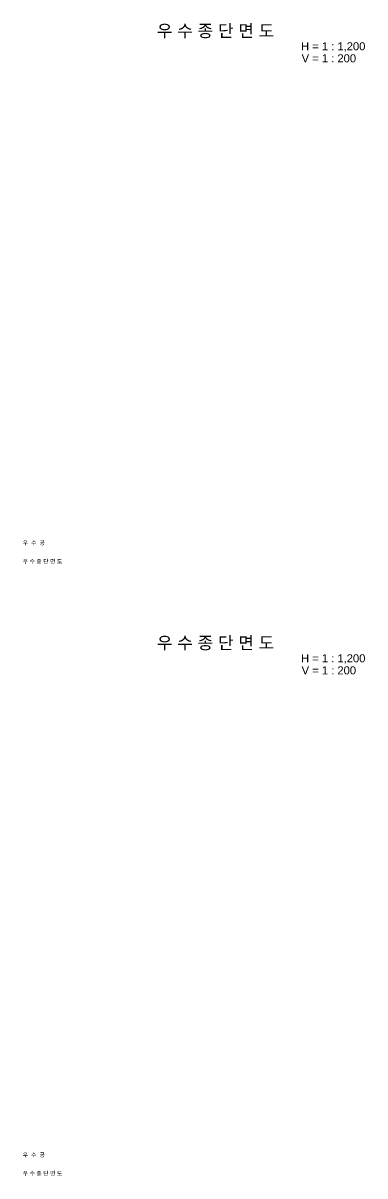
# Model space of a CAD drawing. Header units: millimetres. Extents: x 100 to 12208, y -4543 to 2792.
# Drawn here: x 5759 to 6090, y 806 to 1925 of the extents above; entities that cross this region are included whole.
import ezdxf
from ezdxf.enums import TextEntityAlignment as Align

# ---------------------------------------------------------------- set-up
doc = ezdxf.new("R2010")
doc.units = ezdxf.units.MM
doc.layers.add('title', color=7, linetype='Continuous')
doc.layers.add('박스', color=7, linetype='Continuous')
doc.styles.get("Standard").update_dxf_attribs({"font": 'arial.ttf'})

msp = doc.modelspace()

# ---------------------------------------------------------------- texts
at = {"layer": 'title', "color": 7, "linetype": 'Continuous'}
for p in [(5945.5, 1917.1), (5945.5, 1323.1)]:
    msp.add_text('우 수 종 단 면 도', height=12.007, dxfattribs=at).set_placement(p, align=Align.MIDDLE_CENTER)
for s, p in [('H = 1 : 1,200', (6028.4, 1902.1)), ('V = 1 : 200', (6029, 1890.4)), ('H = 1 : 1,200', (6028.4, 1308.1)), ('V = 1 : 200', (6029, 1296.4))]:
    msp.add_text(s, height=7.769, dxfattribs=at).set_placement(p, align=Align.MIDDLE_LEFT)
at = {"layer": '박스'}
for s, height, p in [('우  수  공', 3.96, (5758.5, 1418.2)), ('우 수 종 단 면 도', 3.955, (5758.5, 1400.2)), ('우  수  공', 3.96, (5758.5, 824.2)), ('우 수 종 단 면 도', 3.955, (5758.5, 806.2))]:
    msp.add_text(s, height=height, dxfattribs=at).set_placement(p)

doc.saveas('drawing.dxf')
